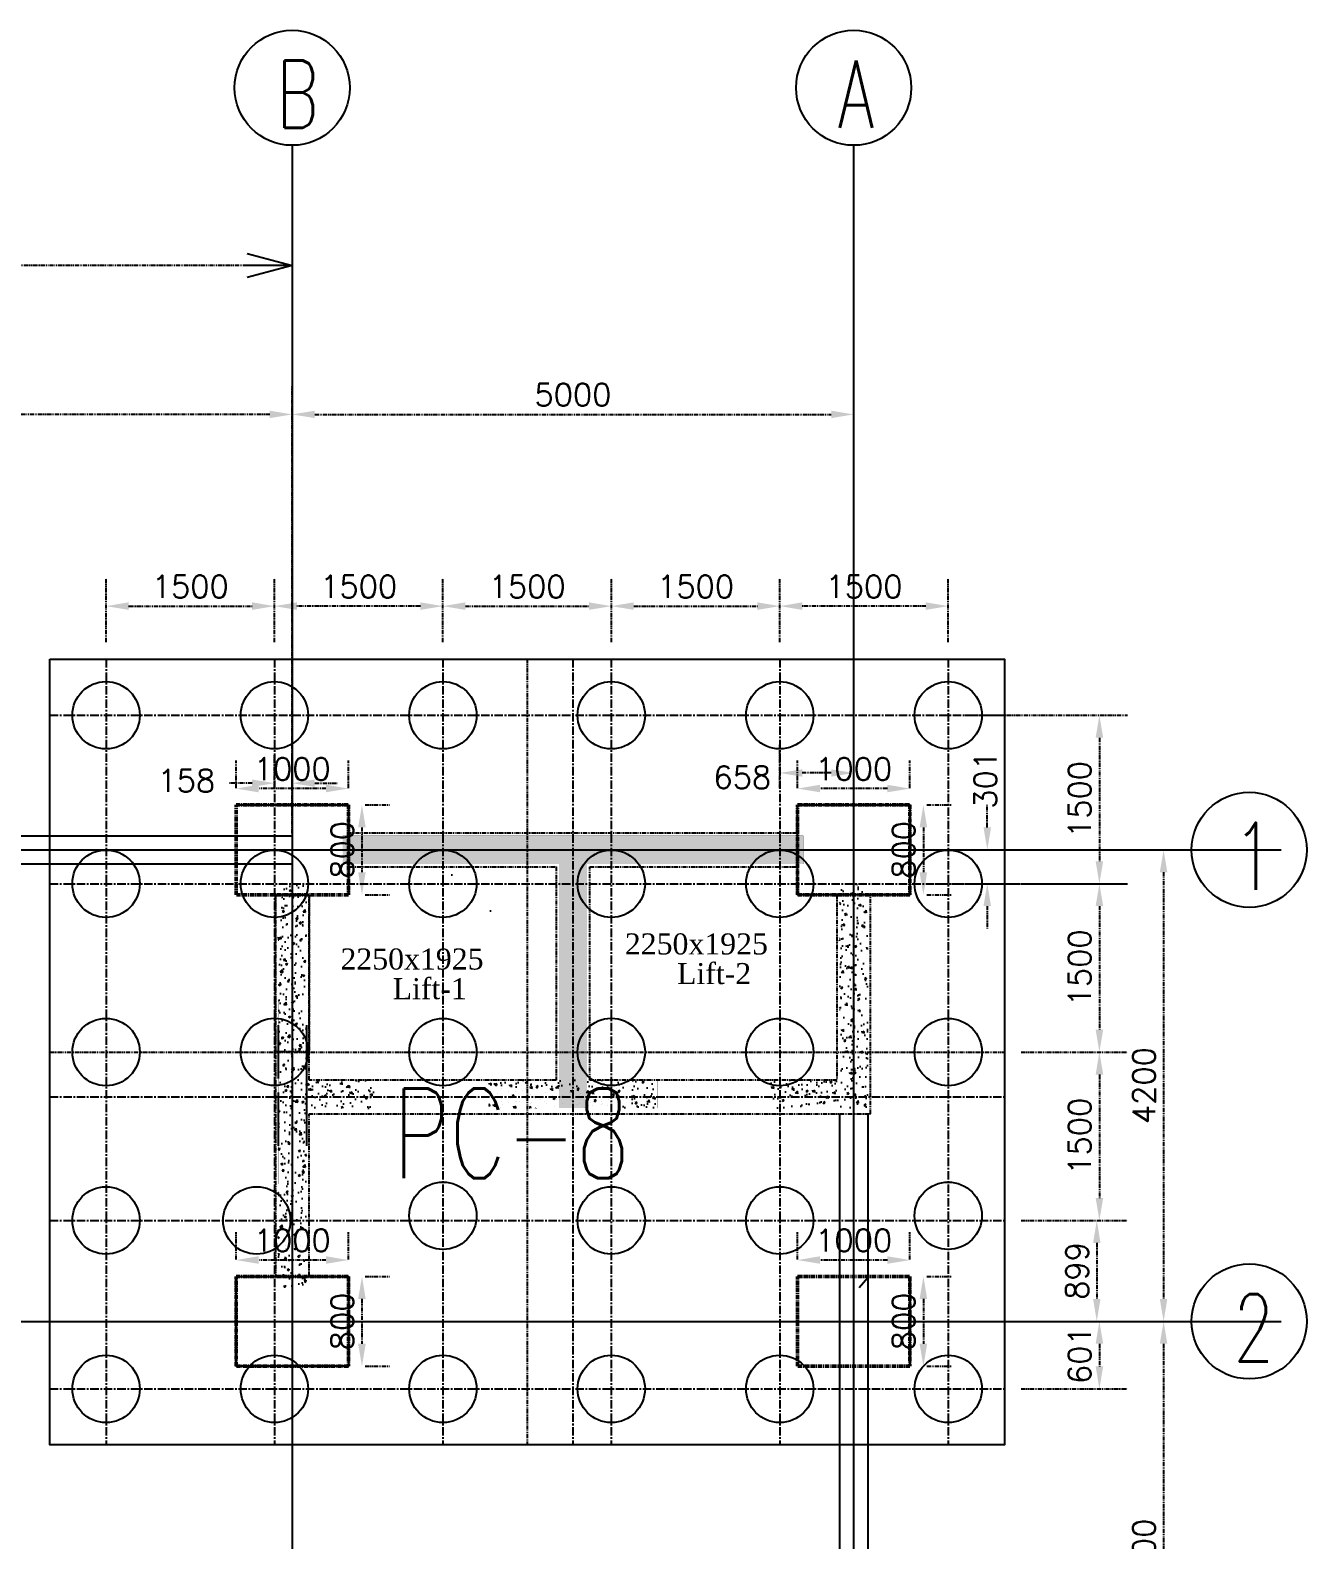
# Model space of a CAD drawing. Header units: millimetres. Extents: x 6239764 to 13047540, y 367704 to 979893.
# Drawn here: x 6467316 to 6478685, y 482884 to 496332 of the extents above; entities that cross this region are included whole.
import ezdxf

# ---------------------------------------------------------------- set-up
doc = ezdxf.new("R2010")
doc.units = ezdxf.units.MM
doc.header["$LTSCALE"] = 300
for name, pattern in [('CENTER2', [28.575, 19.05, -3.175, 3.175, -3.175]), ('CENTERX2', [4, 2.5, -0.5, 0.5, -0.5]), ('G', [2, 1.25, -0.25, 0.25, -0.25]), ('K', [2.5, 1.25, -0.25, 0.25, -0.25, 0.25, -0.25])]:
    doc.linetypes.add(name, pattern=pattern)
for name, color, linetype in [('01', 3, 'Continuous'), ('05', 1, 'G'), ('07', 6, 'K'), ('BOU', 12, 'Continuous'), ('TEXT', 7, 'Continuous'), ('WALL', 2, 'Continuous')]:
    doc.layers.add(name, color=color, linetype=linetype)
doc.styles.add('1-100', font='romans.shx', dxfattribs={"height": 200})
doc.styles.get("Standard").update_dxf_attribs({"font": 'txt8.shx', "width": 0.7, "bigfont": 'hztxt_ii.shx'})
doc.styles.add('wx2', font='times.ttf')
doc.dimstyles.new('1-100', dxfattribs={"dimtxt": 210, "dimasz": 200, "dimexe": 250, "dimexo": 150, "dimgap": 75, "dimtad": 1, "dimdec": 0, "dimzin": 3, "dimdsep": 46, "dimtxsty": '1-100', "dimcen": 0.09, "dimclrd": 161, "dimclre": 161, "dimclrt": 161, "dimadec": 0, "dimazin": 0, "dimtfac": 1, "dimtdec": 0, "dimtofl": 0, "dimtmove": 2, "dimatfit": 3, "dimfxl": 1, "dimtolj": 1, "dimtzin": 0, "dimarcsym": 0})
doc.dimstyles.new('STANDARD$0', dxfattribs={"dimscale": 200, "dimtxt": 3, "dimasz": 2, "dimexe": 2, "dimexo": 2, "dimgap": 0.5, "dimtad": 1, "dimdec": 0, "dimdsep": 46, "dimtxsty": 'Standard', "dimblk": 'OPEN30', "dimcen": 0, "dimclrd": 256, "dimclre": 256, "dimclrt": 256, "dimadec": 0, "dimazin": 0, "dimtfac": 1, "dimtdec": 0, "dimtmove": 0, "dimatfit": 3, "dimldrblk": 'OPEN30', "dimfxl": 2, "dimlwd": 25, "dimlwe": 15, "dimarcsym": 0})
pattern_1 = [(50, (-41951.15, 0), (182.184669, -15.9390855), [19.05, -209.55]), (355, (-41951.15, 0), (-35.2434214, 191.056845), [15.24, -167.640584]), (100.4514447, (-41935.96, -1.33), (146.941247, 175.117752), [16.190009, -178.0902446]), (46.1842, (-41951.15, 50.8), (271.079041, -42.042328), [28.575, -314.325]), (96.6355576, (-41928.56, 47.3), (237.404134, 247.426125), [24.285023, -267.135608]), (351.184151, (-41951.15, 50.8), (237.404134, 247.426125), [22.859967, -251.459732]), (21, (-41925.75, 38.1), (151.6143913, -102.2651982), [19.05, -209.55]), (326, (-41925.75, 38.1), (61.8020283, 184.187966), [15.24, -167.64]), (71.451445, (-41913.11, 29.58), (213.4164193, 81.922769), [16.190009, -178.0899376]), (37.5, (-41951.147, 0), (3.08860325, 84.5550389), [0, -165.608, 0, -170.18, 0, -168.275]), (7.5, (-41951.15, 0), (66.8196625, 100.1805748), [0, -97.028, 0, -161.798, 0, -64.135]), (327.5, (-42007.79, 0), (135.5905952, -5.728744), [0, -63.5, 0, -198.12, 0, -262.89]), (317.5, (-42033.19, 0), (148.1291814, 25.426491), [0, -82.55, 0, -131.572, 0, -186.69])]

# ---------------------------------------------------------------- blocks, each defined once
blk = doc.blocks.new('_Open30')
at = {"color": 0, "linetype": 'ByBlock', "lineweight": -2}
for p, q in [((-1, 0.268), (0, 0)), ((0, 0), (-1, -0.268)), ((0, 0), (-1, 0))]:
    blk.add_line(p, q, dxfattribs=at)
blk = doc.blocks.new('*D127')
at = {"layer": '07', "lineweight": 15, "ltscale": 0.1, "transparency": 16777216}
for p, q in [((6457650, 489430), (6457650, 494636)), ((6469650, 489430), (6469650, 494636))]:
    blk.add_line(p, q, dxfattribs=at)
at = {"layer": '07', "lineweight": 25, "ltscale": 0.1, "transparency": 16777216}
blk.add_line((6469250, 494236), (6458050, 494236), dxfattribs=at)
at = {"layer": 'Defpoints', "color": 0, "ltscale": 0.1, "transparency": 16777216}
for p in [(6457650, 494236), (6457650, 489030), (6469650, 489030)]:
    blk.add_point(p, dxfattribs=at)
at = {"layer": '07', "lineweight": 25, "ltscale": 0.1, "transparency": 16777216, "xscale": 400, "yscale": 400, "zscale": 400, "rotation": 180}
blk.add_blockref('_Open30', (6457650, 494236), dxfattribs=at)
at = {"layer": '07', "lineweight": 25, "ltscale": 0.1, "transparency": 16777216, "xscale": 400, "yscale": 400, "zscale": 400}
blk.add_blockref('_Open30', (6469650, 494236), dxfattribs=at)
at = {"layer": '07', "ltscale": 0.1, "transparency": 16777216, "insert": (6463650, 494636), "char_height": 600, "attachment_point": 5}
blk.add_mtext('12000', dxfattribs=at)
blk = doc.blocks.new('*D128')
at = {"layer": '07', "color": 161, "lineweight": -2, "ltscale": 0.1, "transparency": 16777216}
for p, q in [((6469650, 489180), (6469650, 493159)), ((6474650, 489180), (6474650, 493159)), ((6469850, 492909), (6474450, 492909))]:
    blk.add_line(p, q, dxfattribs=at)
at = {"layer": '07', "color": 161, "ltscale": 0.1, "transparency": 16777216}
for points in [[(6469850, 492942), (6469850, 492876), (6469650, 492909)], [(6474450, 492942), (6474450, 492876), (6474650, 492909)]]:
    blk.add_solid(points, dxfattribs=at)
at = {"layer": 'Defpoints', "color": 0, "ltscale": 0.1, "transparency": 16777216}
for p in [(6474650, 492909), (6469650, 489030), (6474650, 489030)]:
    blk.add_point(p, dxfattribs=at)
at = {"layer": '07', "color": 161, "ltscale": 0.1, "transparency": 16777216, "insert": (6472150, 493084), "char_height": 200, "attachment_point": 5, "style": '1-100'}
blk.add_mtext('\\A1;5000', dxfattribs=at)
blk = doc.blocks.new('*D132')
at = {"layer": '07', "color": 161, "lineweight": -2, "ltscale": 0.1, "transparency": 16777216}
for p, q in [((6463650, 493059), (6463650, 493159)), ((6469650, 489180), (6469650, 493159)), ((6469450, 492909), (6463850, 492909))]:
    blk.add_line(p, q, dxfattribs=at)
at = {"layer": '07', "color": 161, "ltscale": 0.1, "transparency": 16777216}
for points in [[(6463850, 492942), (6463850, 492876), (6463650, 492909)], [(6469450, 492942), (6469450, 492876), (6469650, 492909)]]:
    blk.add_solid(points, dxfattribs=at)
at = {"layer": 'Defpoints', "color": 0, "ltscale": 0.1, "transparency": 16777216}
for p in [(6463650, 492909), (6463650, 492909), (6469650, 489030)]:
    blk.add_point(p, dxfattribs=at)
at = {"layer": '07', "color": 161, "ltscale": 0.1, "transparency": 16777216, "insert": (6466650, 493084), "char_height": 200, "attachment_point": 5, "style": '1-100'}
blk.add_mtext('\\A1;6000', dxfattribs=at)
blk = doc.blocks.new('*D310')
at = {"layer": '07', "color": 161, "lineweight": -2, "ltscale": 0.1, "transparency": 16777216}
for p, q in [((6467992, 490879), (6467992, 491451)), ((6469492, 490879), (6469492, 491451)), ((6468192, 491201), (6469292, 491201))]:
    blk.add_line(p, q, dxfattribs=at)
at = {"layer": '07', "color": 161, "ltscale": 0.1, "transparency": 16777216}
for points in [[(6468192, 491235), (6468192, 491168), (6467992, 491201)], [(6469292, 491235), (6469292, 491168), (6469492, 491201)]]:
    blk.add_solid(points, dxfattribs=at)
at = {"layer": 'Defpoints', "color": 0, "ltscale": 0.1, "transparency": 16777216}
for p in [(6469492, 491201), (6467992, 490729), (6469492, 490729)]:
    blk.add_point(p, dxfattribs=at)
at = {"layer": '07', "color": 161, "ltscale": 0.1, "transparency": 16777216, "insert": (6468742, 491376), "char_height": 200, "attachment_point": 5, "style": '1-100'}
blk.add_mtext('\\A1;1500', dxfattribs=at)
blk = doc.blocks.new('*D311')
at = {"layer": '07', "color": 161, "lineweight": -2, "ltscale": 0.1, "transparency": 16777216}
for p, q in [((6470992, 490879), (6470992, 491451)), ((6472492, 490879), (6472492, 491451)), ((6471192, 491201), (6472292, 491201))]:
    blk.add_line(p, q, dxfattribs=at)
at = {"layer": '07', "color": 161, "ltscale": 0.1, "transparency": 16777216}
for points in [[(6471192, 491235), (6471192, 491168), (6470992, 491201)], [(6472292, 491235), (6472292, 491168), (6472492, 491201)]]:
    blk.add_solid(points, dxfattribs=at)
at = {"layer": 'Defpoints', "color": 0, "ltscale": 0.1, "transparency": 16777216}
for p in [(6472492, 491201), (6470992, 490729), (6472492, 490729)]:
    blk.add_point(p, dxfattribs=at)
at = {"layer": '07', "color": 161, "ltscale": 0.1, "transparency": 16777216, "insert": (6471742, 491376), "char_height": 200, "attachment_point": 5, "style": '1-100'}
blk.add_mtext('\\A1;1500', dxfattribs=at)
blk = doc.blocks.new('*D312')
at = {"layer": '07', "color": 161, "lineweight": -2, "ltscale": 0.1, "transparency": 16777216}
for p, q in [((6469492, 490879), (6469492, 491451)), ((6470992, 490879), (6470992, 491451)), ((6470792, 491201), (6469692, 491201))]:
    blk.add_line(p, q, dxfattribs=at)
at = {"layer": '07', "color": 161, "ltscale": 0.1, "transparency": 16777216}
for points in [[(6469692, 491235), (6469692, 491168), (6469492, 491201)], [(6470792, 491235), (6470792, 491168), (6470992, 491201)]]:
    blk.add_solid(points, dxfattribs=at)
at = {"layer": 'Defpoints', "color": 0, "ltscale": 0.1, "transparency": 16777216}
for p in [(6469492, 491201), (6469492, 490729), (6470992, 490729)]:
    blk.add_point(p, dxfattribs=at)
at = {"layer": '07', "color": 161, "ltscale": 0.1, "transparency": 16777216, "insert": (6470242, 491376), "char_height": 200, "attachment_point": 5, "style": '1-100'}
blk.add_mtext('\\A1;1500', dxfattribs=at)
blk = doc.blocks.new('*D313')
at = {"layer": '07', "color": 161, "lineweight": -2, "ltscale": 0.1, "transparency": 16777216}
for p, q in [((6472492, 490879), (6472492, 491451)), ((6473992, 490879), (6473992, 491451)), ((6472692, 491201), (6473792, 491201))]:
    blk.add_line(p, q, dxfattribs=at)
at = {"layer": '07', "color": 161, "ltscale": 0.1, "transparency": 16777216}
for points in [[(6472692, 491235), (6472692, 491168), (6472492, 491201)], [(6473792, 491235), (6473792, 491168), (6473992, 491201)]]:
    blk.add_solid(points, dxfattribs=at)
at = {"layer": 'Defpoints', "color": 0, "ltscale": 0.1, "transparency": 16777216}
for p in [(6473992, 491201), (6472492, 490729), (6473992, 490729)]:
    blk.add_point(p, dxfattribs=at)
at = {"layer": '07', "color": 161, "ltscale": 0.1, "transparency": 16777216, "insert": (6473242, 491376), "char_height": 200, "attachment_point": 5, "style": '1-100'}
blk.add_mtext('\\A1;1500', dxfattribs=at)
blk = doc.blocks.new('*D314')
at = {"layer": '07', "color": 161, "lineweight": -2, "ltscale": 0.1, "transparency": 16777216}
for p, q in [((6473992, 490879), (6473992, 491451)), ((6475492, 490879), (6475492, 491451)), ((6475292, 491201), (6474192, 491201))]:
    blk.add_line(p, q, dxfattribs=at)
at = {"layer": '07', "color": 161, "ltscale": 0.1, "transparency": 16777216}
for points in [[(6474192, 491235), (6474192, 491168), (6473992, 491201)], [(6475292, 491235), (6475292, 491168), (6475492, 491201)]]:
    blk.add_solid(points, dxfattribs=at)
at = {"layer": 'Defpoints', "color": 0, "ltscale": 0.1, "transparency": 16777216}
for p in [(6473992, 491201), (6473992, 490729), (6475492, 490729)]:
    blk.add_point(p, dxfattribs=at)
at = {"layer": '07', "color": 161, "ltscale": 0.1, "transparency": 16777216, "insert": (6474742, 491376), "char_height": 200, "attachment_point": 5, "style": '1-100'}
blk.add_mtext('\\A1;1500', dxfattribs=at)
blk = doc.blocks.new('*D315')
at = {"layer": '07', "color": 161, "lineweight": -2, "ltscale": 0.1, "transparency": 16777216}
for p, q in [((6469492, 489580), (6469492, 489874)), ((6469650, 489580), (6469650, 489874)), ((6469292, 489624), (6469092, 489624)), ((6469850, 489624), (6470050, 489624))]:
    blk.add_line(p, q, dxfattribs=at)
at = {"layer": '07', "color": 161, "ltscale": 0.1, "transparency": 16777216}
for points in [[(6469292, 489657), (6469292, 489591), (6469492, 489624)], [(6469850, 489657), (6469850, 489591), (6469650, 489624)]]:
    blk.add_solid(points, dxfattribs=at)
at = {"layer": 'Defpoints', "color": 0, "ltscale": 0.1, "transparency": 16777216}
for p in [(6469492, 489624), (6469492, 489430), (6469650, 489430)]:
    blk.add_point(p, dxfattribs=at)
at = {"layer": '07', "color": 161, "ltscale": 0.1, "transparency": 16777216, "insert": (6468707, 489647), "char_height": 200, "attachment_point": 5, "style": '1-100'}
blk.add_mtext('\\A1;158', dxfattribs=at)
blk = doc.blocks.new('*D316')
at = {"layer": '07', "color": 161, "lineweight": -2, "ltscale": 0.1, "transparency": 16777216}
for p, q in [((6475642, 490229), (6477088, 490229)), ((6476838, 490029), (6476838, 488929)), ((6475642, 488729), (6477088, 488729))]:
    blk.add_line(p, q, dxfattribs=at)
at = {"layer": '07', "color": 161, "ltscale": 0.1, "transparency": 16777216}
for points in [[(6476805, 490029), (6476872, 490029), (6476838, 490229)], [(6476805, 488929), (6476872, 488929), (6476838, 488729)]]:
    blk.add_solid(points, dxfattribs=at)
at = {"layer": 'Defpoints', "color": 0, "ltscale": 0.1, "transparency": 16777216}
for p in [(6475492, 490229), (6475492, 488729), (6476838, 488729)]:
    blk.add_point(p, dxfattribs=at)
at = {"layer": '07', "color": 161, "ltscale": 0.1, "transparency": 16777216, "insert": (6476663, 489479), "char_height": 200, "attachment_point": 5, "rotation": 90, "style": '1-100'}
blk.add_mtext('\\A1;1500', dxfattribs=at)
blk = doc.blocks.new('*D317')
at = {"layer": '07', "color": 161, "lineweight": -2, "ltscale": 0.1, "transparency": 16777216}
for p, q in [((6476142, 488729), (6477088, 488729)), ((6476838, 488529), (6476838, 487429)), ((6476142, 487229), (6477088, 487229))]:
    blk.add_line(p, q, dxfattribs=at)
at = {"layer": '07', "color": 161, "ltscale": 0.1, "transparency": 16777216}
for points in [[(6476805, 488529), (6476872, 488529), (6476838, 488729)], [(6476805, 487429), (6476872, 487429), (6476838, 487229)]]:
    blk.add_solid(points, dxfattribs=at)
at = {"layer": 'Defpoints', "color": 0, "ltscale": 0.1, "transparency": 16777216}
for p in [(6475992, 488729), (6475992, 487229), (6476838, 487229)]:
    blk.add_point(p, dxfattribs=at)
at = {"layer": '07', "color": 161, "ltscale": 0.1, "transparency": 16777216, "insert": (6476663, 487979), "char_height": 200, "attachment_point": 5, "rotation": 90, "style": '1-100'}
blk.add_mtext('\\A1;1500', dxfattribs=at)
blk = doc.blocks.new('*D318')
at = {"layer": '07', "color": 161, "lineweight": -2, "ltscale": 0.1, "transparency": 16777216}
for p, q in [((6476142, 487229), (6477088, 487229)), ((6476838, 487029), (6476838, 485929)), ((6476142, 485729), (6477088, 485729))]:
    blk.add_line(p, q, dxfattribs=at)
at = {"layer": '07', "color": 161, "ltscale": 0.1, "transparency": 16777216}
for points in [[(6476805, 487029), (6476872, 487029), (6476838, 487229)], [(6476805, 485929), (6476872, 485929), (6476838, 485729)]]:
    blk.add_solid(points, dxfattribs=at)
at = {"layer": 'Defpoints', "color": 0, "ltscale": 0.1, "transparency": 16777216}
for p in [(6475992, 487229), (6475992, 485729), (6476838, 485729)]:
    blk.add_point(p, dxfattribs=at)
at = {"layer": '07', "color": 161, "ltscale": 0.1, "transparency": 16777216, "insert": (6476663, 486479), "char_height": 200, "attachment_point": 5, "rotation": 90, "style": '1-100'}
blk.add_mtext('\\A1;1500', dxfattribs=at)
blk = doc.blocks.new('*D319')
at = {"layer": '07', "color": 161, "lineweight": -2, "ltscale": 0.1, "transparency": 16777216}
for p, q in [((6476142, 485729), (6477065, 485729)), ((6476815, 485529), (6476815, 485030)), ((6476142, 484830), (6477065, 484830))]:
    blk.add_line(p, q, dxfattribs=at)
at = {"layer": '07', "color": 161, "ltscale": 0.1, "transparency": 16777216}
for points in [[(6476782, 485529), (6476848, 485529), (6476815, 485729)], [(6476782, 485030), (6476848, 485030), (6476815, 484830)]]:
    blk.add_solid(points, dxfattribs=at)
at = {"layer": 'Defpoints', "color": 0, "ltscale": 0.1, "transparency": 16777216}
for p in [(6475992, 485729), (6475992, 484830), (6476815, 484830)]:
    blk.add_point(p, dxfattribs=at)
at = {"layer": '07', "color": 161, "ltscale": 0.1, "transparency": 16777216, "insert": (6476640, 485279), "char_height": 200, "attachment_point": 5, "rotation": 90, "style": '1-100'}
blk.add_mtext('\\A1;899', dxfattribs=at)
blk = doc.blocks.new('*D320')
at = {"layer": '07', "color": 161, "lineweight": -2, "ltscale": 0.1, "transparency": 16777216}
for p, q in [((6476142, 484830), (6477088, 484830)), ((6476838, 484630), (6476838, 484429)), ((6476142, 484229), (6477088, 484229))]:
    blk.add_line(p, q, dxfattribs=at)
at = {"layer": '07', "color": 161, "ltscale": 0.1, "transparency": 16777216}
for points in [[(6476805, 484630), (6476872, 484630), (6476838, 484830)], [(6476805, 484429), (6476872, 484429), (6476838, 484229)]]:
    blk.add_solid(points, dxfattribs=at)
at = {"layer": 'Defpoints', "color": 0, "ltscale": 0.1, "transparency": 16777216}
for p in [(6475992, 484830), (6475992, 484229), (6476838, 484229)]:
    blk.add_point(p, dxfattribs=at)
at = {"layer": '07', "color": 161, "ltscale": 0.1, "transparency": 16777216, "insert": (6476663, 484529), "char_height": 200, "attachment_point": 5, "rotation": 90, "style": '1-100'}
blk.add_mtext('\\A1;601', dxfattribs=at)
blk = doc.blocks.new('*D321')
at = {"layer": '07', "color": 161, "lineweight": -2, "ltscale": 0.1, "transparency": 16777216}
for p, q in [((6473992, 489580), (6473992, 489965)), ((6474650, 489580), (6474650, 489965)), ((6474450, 489715), (6474192, 489715))]:
    blk.add_line(p, q, dxfattribs=at)
at = {"layer": '07', "color": 161, "ltscale": 0.1, "transparency": 16777216}
for points in [[(6474192, 489748), (6474192, 489682), (6473992, 489715)], [(6474450, 489748), (6474450, 489682), (6474650, 489715)]]:
    blk.add_solid(points, dxfattribs=at)
at = {"layer": 'Defpoints', "color": 0, "ltscale": 0.1, "transparency": 16777216}
for p in [(6473992, 489715), (6473992, 489430), (6474650, 489430)]:
    blk.add_point(p, dxfattribs=at)
at = {"layer": '07', "color": 161, "ltscale": 0.1, "transparency": 16777216, "insert": (6473658, 489677), "char_height": 200, "attachment_point": 5, "style": '1-100'}
blk.add_mtext('\\A1;658', dxfattribs=at)
blk = doc.blocks.new('*D322')
at = {"layer": '07', "color": 161, "lineweight": -2, "ltscale": 0.1, "transparency": 16777216}
for p, q in [((6475840, 489230), (6475840, 489430)), ((6475300, 489030), (6476090, 489030)), ((6475300, 488729), (6476090, 488729)), ((6475840, 488529), (6475840, 488329))]:
    blk.add_line(p, q, dxfattribs=at)
at = {"layer": '07', "color": 161, "ltscale": 0.1, "transparency": 16777216}
for points in [[(6475806, 489230), (6475873, 489230), (6475840, 489030)], [(6475806, 488529), (6475873, 488529), (6475840, 488729)]]:
    blk.add_solid(points, dxfattribs=at)
at = {"layer": 'Defpoints', "color": 0, "ltscale": 0.1, "transparency": 16777216}
for p in [(6475150, 489030), (6475150, 488729), (6475840, 488729)]:
    blk.add_point(p, dxfattribs=at)
at = {"layer": '07', "color": 161, "ltscale": 0.1, "transparency": 16777216, "insert": (6475823, 489654), "char_height": 200, "attachment_point": 5, "rotation": 90, "style": '1-100'}
blk.add_mtext('\\A1;301', dxfattribs=at)
blk = doc.blocks.new('*D412')
at = {"layer": '07', "color": 161, "lineweight": -2, "ltscale": 0.1, "transparency": 16777216}
for p, q in [((6474800, 489030), (6477660, 489030)), ((6477410, 488830), (6477410, 485030)), ((6474800, 484830), (6477660, 484830))]:
    blk.add_line(p, q, dxfattribs=at)
at = {"layer": '07', "color": 161, "ltscale": 0.1, "transparency": 16777216}
for points in [[(6477376, 488830), (6477443, 488830), (6477410, 489030)], [(6477376, 485030), (6477443, 485030), (6477410, 484830)]]:
    blk.add_solid(points, dxfattribs=at)
at = {"layer": 'Defpoints', "color": 0, "ltscale": 0.1, "transparency": 16777216}
for p in [(6474650, 489030), (6474650, 484830), (6477410, 484830)]:
    blk.add_point(p, dxfattribs=at)
at = {"layer": '07', "color": 161, "ltscale": 0.1, "transparency": 16777216, "insert": (6477235, 486930), "char_height": 200, "attachment_point": 5, "rotation": 90, "style": '1-100'}
blk.add_mtext('\\A1;4200', dxfattribs=at)
blk = doc.blocks.new('*D413')
at = {"layer": '07', "color": 161, "lineweight": -2, "ltscale": 0.1, "transparency": 16777216}
for p, q in [((6474800, 484830), (6477660, 484830)), ((6477410, 484630), (6477410, 480830)), ((6474800, 480630), (6477660, 480630))]:
    blk.add_line(p, q, dxfattribs=at)
at = {"layer": '07', "color": 161, "ltscale": 0.1, "transparency": 16777216}
for points in [[(6477376, 484630), (6477443, 484630), (6477410, 484830)], [(6477376, 480830), (6477443, 480830), (6477410, 480630)]]:
    blk.add_solid(points, dxfattribs=at)
at = {"layer": 'Defpoints', "color": 0, "ltscale": 0.1, "transparency": 16777216}
for p in [(6474650, 484830), (6474650, 480630), (6477410, 480630)]:
    blk.add_point(p, dxfattribs=at)
at = {"layer": '07', "color": 161, "ltscale": 0.1, "transparency": 16777216, "insert": (6477235, 482730), "char_height": 200, "attachment_point": 5, "rotation": 90, "style": '1-100'}
blk.add_mtext('\\A1;4200', dxfattribs=at)
blk = doc.blocks.new('*D1068')
at = {"layer": '07', "color": 161, "lineweight": -2, "ltscale": 0.1, "transparency": 16777216}
for p, q in [((6469150, 489580), (6469150, 489826)), ((6470150, 489580), (6470150, 489826)), ((6469950, 489576), (6469350, 489576))]:
    blk.add_line(p, q, dxfattribs=at)
at = {"layer": '07', "color": 161, "ltscale": 0.1, "transparency": 16777216}
for points in [[(6469350, 489610), (6469350, 489543), (6469150, 489576)], [(6469950, 489610), (6469950, 489543), (6470150, 489576)]]:
    blk.add_solid(points, dxfattribs=at)
at = {"layer": 'Defpoints', "color": 0, "ltscale": 0.1, "transparency": 16777216}
for p in [(6469150, 489576), (6469150, 489430), (6470150, 489430)]:
    blk.add_point(p, dxfattribs=at)
at = {"layer": '07', "color": 161, "ltscale": 0.1, "transparency": 16777216, "insert": (6469650, 489751), "char_height": 200, "attachment_point": 5, "style": '1-100'}
blk.add_mtext('\\A1;1000', dxfattribs=at)
blk = doc.blocks.new('*D1069')
at = {"layer": '07', "color": 161, "lineweight": -2, "ltscale": 0.1, "transparency": 16777216}
for p, q in [((6470300, 489430), (6470521, 489430)), ((6470271, 489230), (6470271, 488830)), ((6470300, 488630), (6470521, 488630))]:
    blk.add_line(p, q, dxfattribs=at)
at = {"layer": '07', "color": 161, "ltscale": 0.1, "transparency": 16777216}
for points in [[(6470237, 489230), (6470304, 489230), (6470271, 489430)], [(6470237, 488830), (6470304, 488830), (6470271, 488630)]]:
    blk.add_solid(points, dxfattribs=at)
at = {"layer": 'Defpoints', "color": 0, "ltscale": 0.1, "transparency": 16777216}
for p in [(6470150, 489430), (6470150, 488630), (6470271, 488630)]:
    blk.add_point(p, dxfattribs=at)
at = {"layer": '07', "color": 161, "ltscale": 0.1, "transparency": 16777216, "insert": (6470096, 489030), "char_height": 200, "attachment_point": 5, "rotation": 90, "style": '1-100'}
blk.add_mtext('\\A1;800', dxfattribs=at)
blk = doc.blocks.new('*D1070')
at = {"layer": '07', "color": 161, "lineweight": -2, "ltscale": 0.1, "transparency": 16777216}
for p, q in [((6474150, 489580), (6474150, 489826)), ((6475150, 489580), (6475150, 489826)), ((6474950, 489576), (6474350, 489576))]:
    blk.add_line(p, q, dxfattribs=at)
at = {"layer": '07', "color": 161, "ltscale": 0.1, "transparency": 16777216}
for points in [[(6474350, 489610), (6474350, 489543), (6474150, 489576)], [(6474950, 489610), (6474950, 489543), (6475150, 489576)]]:
    blk.add_solid(points, dxfattribs=at)
at = {"layer": 'Defpoints', "color": 0, "ltscale": 0.1, "transparency": 16777216}
for p in [(6474150, 489576), (6474150, 489430), (6475150, 489430)]:
    blk.add_point(p, dxfattribs=at)
at = {"layer": '07', "color": 161, "ltscale": 0.1, "transparency": 16777216, "insert": (6474650, 489751), "char_height": 200, "attachment_point": 5, "style": '1-100'}
blk.add_mtext('\\A1;1000', dxfattribs=at)
blk = doc.blocks.new('*D1071')
at = {"layer": '07', "color": 161, "lineweight": -2, "ltscale": 0.1, "transparency": 16777216}
for p, q in [((6475300, 489430), (6475521, 489430)), ((6475271, 489230), (6475271, 488830)), ((6475300, 488630), (6475521, 488630))]:
    blk.add_line(p, q, dxfattribs=at)
at = {"layer": '07', "color": 161, "ltscale": 0.1, "transparency": 16777216}
for points in [[(6475237, 489230), (6475304, 489230), (6475271, 489430)], [(6475237, 488830), (6475304, 488830), (6475271, 488630)]]:
    blk.add_solid(points, dxfattribs=at)
at = {"layer": 'Defpoints', "color": 0, "ltscale": 0.1, "transparency": 16777216}
for p in [(6475150, 489430), (6475150, 488630), (6475271, 488630)]:
    blk.add_point(p, dxfattribs=at)
at = {"layer": '07', "color": 161, "ltscale": 0.1, "transparency": 16777216, "insert": (6475096, 489030), "char_height": 200, "attachment_point": 5, "rotation": 90, "style": '1-100'}
blk.add_mtext('\\A1;800', dxfattribs=at)
blk = doc.blocks.new('*D1072')
at = {"layer": '07', "color": 161, "lineweight": -2, "ltscale": 0.1, "transparency": 16777216}
for p, q in [((6474150, 485380), (6474150, 485626)), ((6475150, 485380), (6475150, 485626)), ((6474950, 485376), (6474350, 485376))]:
    blk.add_line(p, q, dxfattribs=at)
at = {"layer": '07', "color": 161, "ltscale": 0.1, "transparency": 16777216}
for points in [[(6474350, 485410), (6474350, 485343), (6474150, 485376)], [(6474950, 485410), (6474950, 485343), (6475150, 485376)]]:
    blk.add_solid(points, dxfattribs=at)
at = {"layer": 'Defpoints', "color": 0, "ltscale": 0.1, "transparency": 16777216}
for p in [(6474150, 485376), (6474150, 485230), (6475150, 485230)]:
    blk.add_point(p, dxfattribs=at)
at = {"layer": '07', "color": 161, "ltscale": 0.1, "transparency": 16777216, "insert": (6474650, 485551), "char_height": 200, "attachment_point": 5, "style": '1-100'}
blk.add_mtext('\\A1;1000', dxfattribs=at)
blk = doc.blocks.new('*D1073')
at = {"layer": '07', "color": 161, "lineweight": -2, "ltscale": 0.1, "transparency": 16777216}
for p, q in [((6475300, 485230), (6475521, 485230)), ((6475271, 485030), (6475271, 484630)), ((6475300, 484430), (6475521, 484430))]:
    blk.add_line(p, q, dxfattribs=at)
at = {"layer": '07', "color": 161, "ltscale": 0.1, "transparency": 16777216}
for points in [[(6475237, 485030), (6475304, 485030), (6475271, 485230)], [(6475237, 484630), (6475304, 484630), (6475271, 484430)]]:
    blk.add_solid(points, dxfattribs=at)
at = {"layer": 'Defpoints', "color": 0, "ltscale": 0.1, "transparency": 16777216}
for p in [(6475150, 485230), (6475150, 484430), (6475271, 484430)]:
    blk.add_point(p, dxfattribs=at)
at = {"layer": '07', "color": 161, "ltscale": 0.1, "transparency": 16777216, "insert": (6475096, 484830), "char_height": 200, "attachment_point": 5, "rotation": 90, "style": '1-100'}
blk.add_mtext('\\A1;800', dxfattribs=at)
blk = doc.blocks.new('*D1074')
at = {"layer": '07', "color": 161, "lineweight": -2, "ltscale": 0.1, "transparency": 16777216}
for p, q in [((6469150, 485380), (6469150, 485626)), ((6470150, 485380), (6470150, 485626)), ((6469950, 485376), (6469350, 485376))]:
    blk.add_line(p, q, dxfattribs=at)
at = {"layer": '07', "color": 161, "ltscale": 0.1, "transparency": 16777216}
for points in [[(6469350, 485410), (6469350, 485343), (6469150, 485376)], [(6469950, 485410), (6469950, 485343), (6470150, 485376)]]:
    blk.add_solid(points, dxfattribs=at)
at = {"layer": 'Defpoints', "color": 0, "ltscale": 0.1, "transparency": 16777216}
for p in [(6469150, 485376), (6469150, 485230), (6470150, 485230)]:
    blk.add_point(p, dxfattribs=at)
at = {"layer": '07', "color": 161, "ltscale": 0.1, "transparency": 16777216, "insert": (6469650, 485551), "char_height": 200, "attachment_point": 5, "style": '1-100'}
blk.add_mtext('\\A1;1000', dxfattribs=at)
blk = doc.blocks.new('*D1075')
at = {"layer": '07', "color": 161, "lineweight": -2, "ltscale": 0.1, "transparency": 16777216}
for p, q in [((6470300, 485230), (6470521, 485230)), ((6470271, 485030), (6470271, 484630)), ((6470300, 484430), (6470521, 484430))]:
    blk.add_line(p, q, dxfattribs=at)
at = {"layer": '07', "color": 161, "ltscale": 0.1, "transparency": 16777216}
for points in [[(6470237, 485030), (6470304, 485030), (6470271, 485230)], [(6470237, 484630), (6470304, 484630), (6470271, 484430)]]:
    blk.add_solid(points, dxfattribs=at)
at = {"layer": 'Defpoints', "color": 0, "ltscale": 0.1, "transparency": 16777216}
for p in [(6470150, 485230), (6470150, 484430), (6470271, 484430)]:
    blk.add_point(p, dxfattribs=at)
at = {"layer": '07', "color": 161, "ltscale": 0.1, "transparency": 16777216, "insert": (6470096, 484830), "char_height": 200, "attachment_point": 5, "rotation": 90, "style": '1-100'}
blk.add_mtext('\\A1;800', dxfattribs=at)

msp = doc.modelspace()

# ---------------------------------------------------------------- hatches: boundary and pattern name
at = {"layer": 'WALL', "linetype": 'Continuous'}
h = msp.add_hatch(dxfattribs=at)
h.set_pattern_fill('AR-CONC')
h.set_pattern_definition(pattern_1)
h.paths.add_polyline_path([(6470099.7, 489154.9), (6474199.7, 489154.9), (6474199.7, 488904.9), (6472274.7, 488904.9), (6472274.7, 486729.9), (6472024.7, 486729.9), (6472024.7, 488729.9), (6472024.7, 488904.9), (6470099.7, 488904.9)])
h = msp.add_hatch(dxfattribs=at)
h.set_pattern_fill('AR-CONC', scale=10)
h.set_pattern_definition([(50, (6486786.2, 421969.2), (1821.847, -159.39), [190.5, -2095.5]), (355, (6486786.2, 421969.2), (-352.434, 1910.57), [152.4, -1676.406]), (100.4514, (6486938, 421956), (1469.412, 1751.178), [161.9, -1780.902]), (46.1842, (6486786.2, 422477.2), (2710.79, -420.42), [285.75, -3143.25]), (96.6356, (6487012, 422442.2), (2374.04, 2474.26), [242.85, -2671.36]), (351.184, (6486786.2, 422477.2), (2374.04, 2474.26), [228.6, -2514.6]), (21, (6487040.2, 422350.2), (1516.144, -1022.652), [190.5, -2095.5]), (326, (6487040.2, 422350.2), (618.02, 1841.88), [152.4, -1676.4]), (71.4514, (6487166.5, 422265), (2134.164, 819.228), [161.9, -1780.9]), (37.5, (6486786.2, 421969.2), (30.886, 845.5504), [0, -1656.08, 0, -1701.8, 0, -1682.75]), (7.5, (6486786.2, 421969.2), (668.197, 1001.806), [0, -970.28, 0, -1617.98, 0, -641.35]), (327.5, (6486219.8, 421969.2), (1355.906, -57.2874), [0, -635, 0, -1981.2, 0, -2628.9]), (317.5, (6485965.8, 421969.2), (1481.292, 254.265), [0, -825.5, 0, -1315.72, 0, -1866.9])])
h.paths.add_polyline_path([(6470099.6, 488930.1), (6471451.6, 488929.9), (6471451.6, 488267.6), (6471201.6, 488267.6), (6471201.6, 488679.9), (6470099.7, 488679.9)])
h = msp.add_hatch(dxfattribs=at)
h.set_pattern_fill('AR-CONC')
h.set_pattern_definition([(50, (6488912.2, 422069.35), (182.18467, -15.9391), [19.05, -209.55]), (355, (6488912.2, 422069.35), (-35.2434, 191.05685), [15.24, -167.6406]), (100.45144, (6488927.38, 422068.02), (146.94125, 175.11775), [16.19, -178.09024]), (46.1842, (6488912.2, 422120.15), (271.07904, -42.0423), [28.575, -314.325]), (96.63556, (6488934.79, 422116.65), (237.4041, 247.4261), [24.285, -267.1356]), (351.18415, (6488912.2, 422120.15), (237.4041, 247.4261), [22.86, -251.4597]), (21, (6488937.6, 422107.45), (151.6144, -102.2652), [19.05, -209.55]), (326, (6488937.6, 422107.45), (61.80203, 184.18797), [15.24, -167.64]), (71.45144, (6488950.23, 422098.93), (213.4164, 81.92277), [16.19, -178.08994]), (37.5, (6488912.2, 422069.35), (3.088603, 84.55504), [0, -165.608, 0, -170.18, 0, -168.275]), (7.5, (6488912.2, 422069.35), (66.81966, 100.18057), [0, -97.028, 0, -161.798, 0, -64.135]), (327.5, (6488855.555, 422069.35), (135.590595, -5.728744), [0, -63.5, 0, -198.12, 0, -262.89]), (317.5, (6488830.15, 422069.35), (148.12918, 25.4265), [0, -82.55, 0, -131.572, 0, -186.69])])
h.paths.add_polyline_path([(6469775.7, 488729.9), (6469523.6, 488729.9), (6469525.8, 485129.9), (6469775.7, 485129.9)])
h = msp.add_hatch(dxfattribs=at)
h.set_pattern_fill('AR-CONC')
h.set_pattern_definition(pattern_1)
h.paths.add_polyline_path([(6474524.7, 488729.9), (6474774.7, 488729.9), (6474774.7, 486729.9), (6474524.7, 486729.9)])
h = msp.add_hatch(dxfattribs=at)
h.set_pattern_fill('AR-CONC')
h.set_pattern_definition(pattern_1)
h.paths.add_polyline_path([(6469776.8, 486979.9), (6470399.7, 486979.9), (6470399.7, 486729.9), (6469776.8, 486729.9)])
h = msp.add_hatch(dxfattribs=at)
h.set_pattern_fill('AR-CONC')
h.set_pattern_definition(pattern_1)
h.paths.add_polyline_path([(6471399.7, 486979.9), (6472899.7, 486979.9), (6472899.7, 486729.9), (6471399.7, 486729.9)])
h = msp.add_hatch(dxfattribs=at)
h.set_pattern_fill('AR-CONC')
h.set_pattern_definition(pattern_1)
h.paths.add_polyline_path([(6473899.7, 486979.9), (6474524.7, 486979.9), (6474524.7, 486729.9), (6473899.7, 486729.9)])

# ---------------------------------------------------------------- linework, layer by layer
at = {"color": 7, "ltscale": 0.1}
for p, q in [((6469649.7, 495306.1), (6469649.7, 463429.9)), ((6474649.7, 495306.1), (6474649.7, 463429.9)), ((6469149.7, 489429.9), (6470149.7, 489429.9)), ((6470149.7, 489429.9), (6470149.7, 488629.9)), ((6474149.7, 489429.9), (6475149.7, 489429.9)), ((6475149.7, 489429.9), (6475149.7, 488629.9)), ((6443649.7, 489029.9), (6478457.2, 489029.9)), ((6469149.7, 485229.9), (6470149.7, 485229.9)), ((6470149.7, 485229.9), (6470149.7, 484429.9)), ((6474774.7, 485217.2), (6474699.7, 485129.9)), ((6475149.7, 485229.9), (6475149.7, 484429.9)), ((6443649.7, 484829.9), (6478457.2, 484829.9))]:
    msp.add_line(p, q, dxfattribs=at)
at = {"color": 7, "linetype": 'CENTERX2', "ltscale": 0.1}
for p, q in [((6467991.7, 490728.9), (6467991.7, 483728.9)), ((6469491.7, 490728.9), (6469491.7, 483728.9)), ((6469649.7, 490728.9), (6469649.7, 483728.9)), ((6470991.7, 490728.9), (6470991.7, 483728.9)), ((6472149.7, 490728.9), (6472149.7, 483728.9)), ((6472491.7, 490728.9), (6472491.7, 483728.9)), ((6473991.7, 490728.9), (6473991.7, 483728.9)), ((6474649.7, 490728.9), (6474649.7, 483728.9)), ((6475491.7, 490728.9), (6475491.7, 483728.9)), ((6467491.7, 490228.9), (6475991.7, 490228.9)), ((6467491.7, 489029.9), (6475991.7, 489029.9)), ((6467491.7, 488728.9), (6475991.7, 488728.9)), ((6467491.7, 486829.9), (6475991.7, 486829.9)), ((6467491.7, 485728.9), (6475991.7, 485728.9)), ((6467491.7, 484228.9), (6475991.7, 484228.9))]:
    msp.add_line(p, q, dxfattribs=at)
msp.add_lwpolyline([(6474649.7, 486679.9), (6474649.7, 480629.9), (6469649.7, 480629.9), (6469649.7, 468049.9), (6457649.7, 468029.9), (6457649.7, 489029.9), (6469649.7, 489029.9)], dxfattribs=at)
at = {"color": 7, "ltscale": 0.1}
for centre, radius in [((6469649.7, 495818.8), 512.7), ((6474649.7, 495818.8), 512.7), ((6467991.7, 490228.9), 300), ((6469491.7, 490228.9), 300), ((6470991.7, 490228.9), 300), ((6472491.7, 490228.9), 300), ((6473991.7, 490228.9), 300), ((6475491.7, 490228.9), 300), ((6478172.4, 489029.9), 512.7), ((6467991.7, 488728.9), 300), ((6469491.7, 488728.9), 300), ((6470991.7, 488728.9), 300), ((6472491.7, 488728.9), 300), ((6473991.7, 488728.9), 300), ((6475491.7, 488728.9), 300), ((6467991.7, 487228.9), 300), ((6469491.7, 487229.9), 300), ((6470991.7, 487228.9), 300), ((6472491.7, 487229.9), 300), ((6473991.7, 487228.9), 300), ((6475491.7, 487228.9), 300), ((6467991.7, 485728.9), 300), ((6469333.7, 485728.9), 300), ((6470991.7, 485770.8), 300), ((6472491.7, 485728.9), 300), ((6473991.7, 485728.9), 300), ((6475491.7, 485770.8), 300), ((6478172.4, 484829.9), 512.7), ((6467991.7, 484228.9), 300), ((6469491.7, 484228.9), 300), ((6470991.7, 484228.9), 300), ((6472491.7, 484228.9), 300), ((6473991.7, 484228.9), 300), ((6475491.7, 484228.9), 300)]:
    msp.add_circle(centre, radius, dxfattribs=at)
at = {"layer": '01', "color": 7, "linetype": 'CENTER2', "ltscale": 0.1}
for p, q in [((6474649.7, 489329.9), (6474649.7, 484529.9)), ((6445649.7, 489029.9), (6469649.7, 489029.9)), ((6469649.7, 489029.9), (6474599.7, 489029.9)), ((6469649.7, 489029.9), (6469649.7, 463829.9)), ((6445199.7, 484829.9), (6475099.7, 484829.9)), ((6474649.7, 484529.9), (6474649.7, 480329.9))]:
    msp.add_line(p, q, dxfattribs=at)
at = {"layer": '05', "color": 7, "lineweight": 50, "ltscale": 0.1}
for points in [[(6469149.7, 489429.9), (6470149.7, 489429.9), (6470149.7, 488629.9), (6469149.7, 488629.9)], [(6469149.7, 489429.9), (6470149.7, 489429.9), (6470149.7, 488629.9), (6469149.7, 488629.9)], [(6474149.7, 489429.9), (6475149.7, 489429.9), (6475149.7, 488629.9), (6474149.7, 488629.9)], [(6469149.7, 485229.9), (6470149.7, 485229.9), (6470149.7, 484429.9), (6469149.7, 484429.9)], [(6474149.7, 485229.9), (6475149.7, 485229.9), (6475149.7, 484429.9), (6474149.7, 484429.9)], [(6474149.7, 485229.9), (6475149.7, 485229.9), (6475149.7, 484429.9), (6474149.7, 484429.9)]]:
    msp.add_lwpolyline(points, close=True, dxfattribs=at)
at = {"layer": '05', "color": 7, "linetype": 'Continuous', "ltscale": 0.1}
for points in [[(6474149.7, 489429.9), (6475149.7, 489429.9), (6475149.7, 488629.9), (6474149.7, 488629.9)], [(6469149.7, 485229.9), (6470149.7, 485229.9), (6470149.7, 484429.9), (6469149.7, 484429.9)]]:
    msp.add_lwpolyline(points, close=True, dxfattribs=at)
at = {"layer": '07', "color": 7, "ltscale": 0.1}
for p, q in [((6471741.7, 490728.9), (6471741.7, 483728.9)), ((6474649.7, 490728.9), (6474649.7, 483728.9)), ((6467491.7, 487228.9), (6475991.7, 487228.9)), ((6469499.7, 486679.9), (6469499.7, 485229.9)), ((6467491.7, 484829.9), (6475991.7, 484829.9))]:
    msp.add_line(p, q, dxfattribs=at)
at = {"layer": '07', "color": 7, "linetype": 'Continuous', "ltscale": 0.1}
for points in [[(6474774.7, 486679.9), (6474774.7, 480504.9), (6469774.7, 480504.9), (6469774.7, 467925.1), (6457524.7, 467904.7), (6457524.7, 489154.9), (6469649.7, 489154.9)], [(6474524.7, 486679.9), (6474524.7, 480754.9), (6469524.7, 480754.9), (6469524.7, 468174.7), (6457774.7, 468155.1), (6457774.7, 488904.9), (6469649.7, 488904.9)]]:
    msp.add_lwpolyline(points, dxfattribs=at)
at = {"layer": '07', "color": 7, "ltscale": 0.1}
msp.add_lwpolyline([(6469499.7, 488629.9), (6469499.7, 485229.9), (6469799.7, 485229.9), (6469799.7, 486679.9), (6474799.7, 486679.9), (6474799.7, 488629.9), (6474499.7, 488629.9), (6474499.7, 486979.9), (6472299.7, 486979.9), (6472299.7, 488879.9), (6474149.7, 488879.9), (6474149.7, 489179.9), (6470149.7, 489179.9), (6470149.7, 488879.9), (6471999.7, 488879.9), (6471999.7, 486979.9), (6469799.7, 486979.9), (6469799.7, 488629.9), (6469499.7, 488629.9)], dxfattribs=at)
msp.add_lwpolyline([(6469499.7, 488629.9), (6469799.7, 488629.9), (6469799.7, 487229.9), (6469499.7, 487229.9)], close=True, dxfattribs=at)
at = {"layer": 'BOU', "color": 7, "ltscale": 0.1}
msp.add_lwpolyline([(6467491.7, 490728.9), (6475991.7, 490728.9), (6475991.7, 483728.9), (6467491.7, 483728.9)], close=True, dxfattribs=at)
at = {"layer": 'BOU', "color": 7, "linetype": 'Continuous', "const_width": 1}
for points in [[(6470099.7, 489154.9), (6474199.7, 489154.9), (6474199.7, 488904.9), (6472274.7, 488904.9), (6472274.7, 486729.9), (6472024.7, 486729.9), (6472024.7, 488729.9), (6472024.7, 488904.9), (6470099.7, 488904.9), (6470099.7, 489154.9)], [(6469775.7, 488729.9), (6469523.6, 488729.9), (6469525.8, 485129.9), (6469775.7, 485129.9), (6469775.7, 488729.9)]]:
    msp.add_lwpolyline(points, dxfattribs=at)
for points in [[(6474524.7, 488729.9), (6474774.7, 488729.9), (6474774.7, 486729.9), (6474524.7, 486729.9)], [(6469776.8, 486979.9), (6470399.7, 486979.9), (6470399.7, 486729.9), (6469776.8, 486729.9)], [(6471399.7, 486979.9), (6472899.7, 486979.9), (6472899.7, 486729.9), (6471399.7, 486729.9)], [(6473899.7, 486979.9), (6474524.7, 486979.9), (6474524.7, 486729.9), (6473899.7, 486729.9)]]:
    msp.add_lwpolyline(points, close=True, dxfattribs=at)
at = {"layer": 'WALL', "color": 7, "linetype": 'Continuous'}
for p, q in [((6469525.6, 487467.7), (6469525.6, 486992.7)), ((6469775.6, 487467.7), (6469775.6, 486392.7)), ((6469525.6, 486867.7), (6469525.6, 486392.7))]:
    msp.add_line(p, q, dxfattribs=at)

# ---------------------------------------------------------------- texts
at = {"color": 7, "ltscale": 0.1, "char_height": 600, "attachment_point": 1}
for s, insert in [('B', (6469509.4, 496062.3)), ('A', (6474509.4, 496062.3)), ('1', (6478032.1, 489273.4)), ('2', (6478032.1, 485073.4))]:
    msp.add_mtext_dynamic_manual_height_columns(s, width=676.999, gutter_width=2000, heights=[0], dxfattribs=dict(at, insert=insert))
at = {"layer": '07', "color": 7, "ltscale": 0.1, "width": 0.7}
msp.add_text('PC-8', height=800, dxfattribs=at).set_placement((6470546.6, 486105.3))
at = {"layer": 'TEXT', "color": 7, "char_height": 187.5, "width": 558.117, "attachment_point": 3, "style": 'wx2'}
for s, insert in [('2250x1925', (6473886.3, 488286.1)), ('2250x1925', (6471353.8, 488151.5)), ('Lift-2', (6473737.2, 488021.9)), ('Lift-1', (6471204.7, 487887.3))]:
    msp.add_mtext(s, dxfattribs=dict(at, insert=insert))

# ---------------------------------------------------------------- dimensions: what is measured, and where the dimension line sits
at = {"layer": '07', "color": 7, "ltscale": 0.1}
dim = msp.add_linear_dim(base=(6457649.7, 494235.7), p1=(6469649.7, 489029.9), p2=(6457649.7, 489029.9), dimstyle='STANDARD$0', override={"dimarcsym": 1}, dxfattribs=at)
dim.commit()
dim.dimension.update_dxf_attribs({"geometry": '*D127', "text_midpoint": (6463649.7, 494635.7)})
for base, p1, p2, picture, middle in [((6463649.7, 492909.1), (6469649.7, 489029.9), (6463649.7, 492909.1), '*D132', (6466649.7, 493084.1)), ((6474649.7, 492909.1), (6469649.7, 489029.9), (6474649.7, 489029.9), '*D128', (6472149.7, 493084.1)), ((6469491.7, 491201.4), (6467991.7, 490728.9), (6469491.7, 490728.9), '*D310', (6468741.7, 491376.4)), ((6469491.7, 491201.4), (6470991.7, 490728.9), (6469491.7, 490728.9), '*D312', (6470241.7, 491376.4)), ((6472491.7, 491201.4), (6470991.7, 490728.9), (6472491.7, 490728.9), '*D311', (6471741.7, 491376.4)), ((6473991.7, 491201.4), (6472491.7, 490728.9), (6473991.7, 490728.9), '*D313', (6473241.7, 491376.4)), ((6473991.7, 491201.4), (6475491.7, 490728.9), (6473991.7, 490728.9), '*D314', (6474741.7, 491376.4)), ((6469149.7, 489576.4), (6470149.7, 489429.9), (6469149.7, 489429.9), '*D1068', (6469649.7, 489751.4)), ((6474149.7, 489576.4), (6475149.7, 489429.9), (6474149.7, 489429.9), '*D1070', (6474649.7, 489751.4)), ((6469149.7, 485376.4), (6470149.7, 485229.9), (6469149.7, 485229.9), '*D1074', (6469649.7, 485551.4)), ((6474149.7, 485376.4), (6475149.7, 485229.9), (6474149.7, 485229.9), '*D1072', (6474649.7, 485551.4))]:
    dim = msp.add_linear_dim(base=base, p1=p1, p2=p2, dimstyle='1-100', dxfattribs=at)
    dim.commit()
    dim.dimension.update_dxf_attribs({"geometry": picture, "text_midpoint": middle})
for base, p1, p2, picture, middle in [((6476838.4, 488728.9), (6475491.7, 490228.9), (6475491.7, 488728.9), '*D316', (6476663.4, 489478.9)), ((6470270.7, 488629.9), (6470149.7, 489429.9), (6470149.7, 488629.9), '*D1069', (6470095.7, 489029.9)), ((6475270.7, 488629.9), (6475149.7, 489429.9), (6475149.7, 488629.9), '*D1071', (6475095.7, 489029.9)), ((6477409.7, 484829.9), (6474649.7, 489029.9), (6474649.7, 484829.9), '*D412', (6477234.7, 486929.9)), ((6476838.4, 487228.9), (6475991.7, 488728.9), (6475991.7, 487228.9), '*D317', (6476663.4, 487978.9)), ((6476838.4, 485728.9), (6475991.7, 487228.9), (6475991.7, 485728.9), '*D318', (6476663.4, 486478.9)), ((6476815, 484829.9), (6475991.7, 485728.9), (6475991.7, 484829.9), '*D319', (6476640, 485279.4)), ((6470270.7, 484429.9), (6470149.7, 485229.9), (6470149.7, 484429.9), '*D1075', (6470095.7, 484829.9)), ((6475270.7, 484429.9), (6475149.7, 485229.9), (6475149.7, 484429.9), '*D1073', (6475095.7, 484829.9)), ((6477409.7, 480629.9), (6474649.7, 484829.9), (6474649.7, 480629.9), '*D413', (6477234.7, 482729.9)), ((6476838.4, 484228.9), (6475991.7, 484829.9), (6475991.7, 484228.9), '*D320', (6476663.4, 484529.4))]:
    dim = msp.add_linear_dim(base=base, p1=p1, p2=p2, angle=90, dimstyle='1-100', dxfattribs=at)
    dim.commit()
    dim.dimension.update_dxf_attribs({"geometry": picture, "text_midpoint": middle})
for base, p1, p2, picture, middle in [((6473991.7, 489715), (6474649.7, 489429.9), (6473991.7, 489429.9), '*D321', (6473657.8, 489677)), ((6469491.7, 489623.9), (6469649.7, 489429.9), (6469491.7, 489429.9), '*D315', (6468706.6, 489647.3))]:
    dim = msp.add_linear_dim(base=base, p1=p1, p2=p2, dimstyle='1-100', dxfattribs=at)
    dim.commit()
    dim.dimension.update_dxf_attribs({"geometry": picture, "text_midpoint": middle, "dimtype": 160})
dim = msp.add_linear_dim(base=(6475839.7, 488728.9), p1=(6475149.7, 489029.9), p2=(6475149.7, 488728.9), angle=90, dimstyle='1-100', dxfattribs=at)
dim.commit()
dim.dimension.update_dxf_attribs({"geometry": '*D322', "text_midpoint": (6475822.9, 489653.9), "dimtype": 160})

doc.saveas('drawing.dxf')
